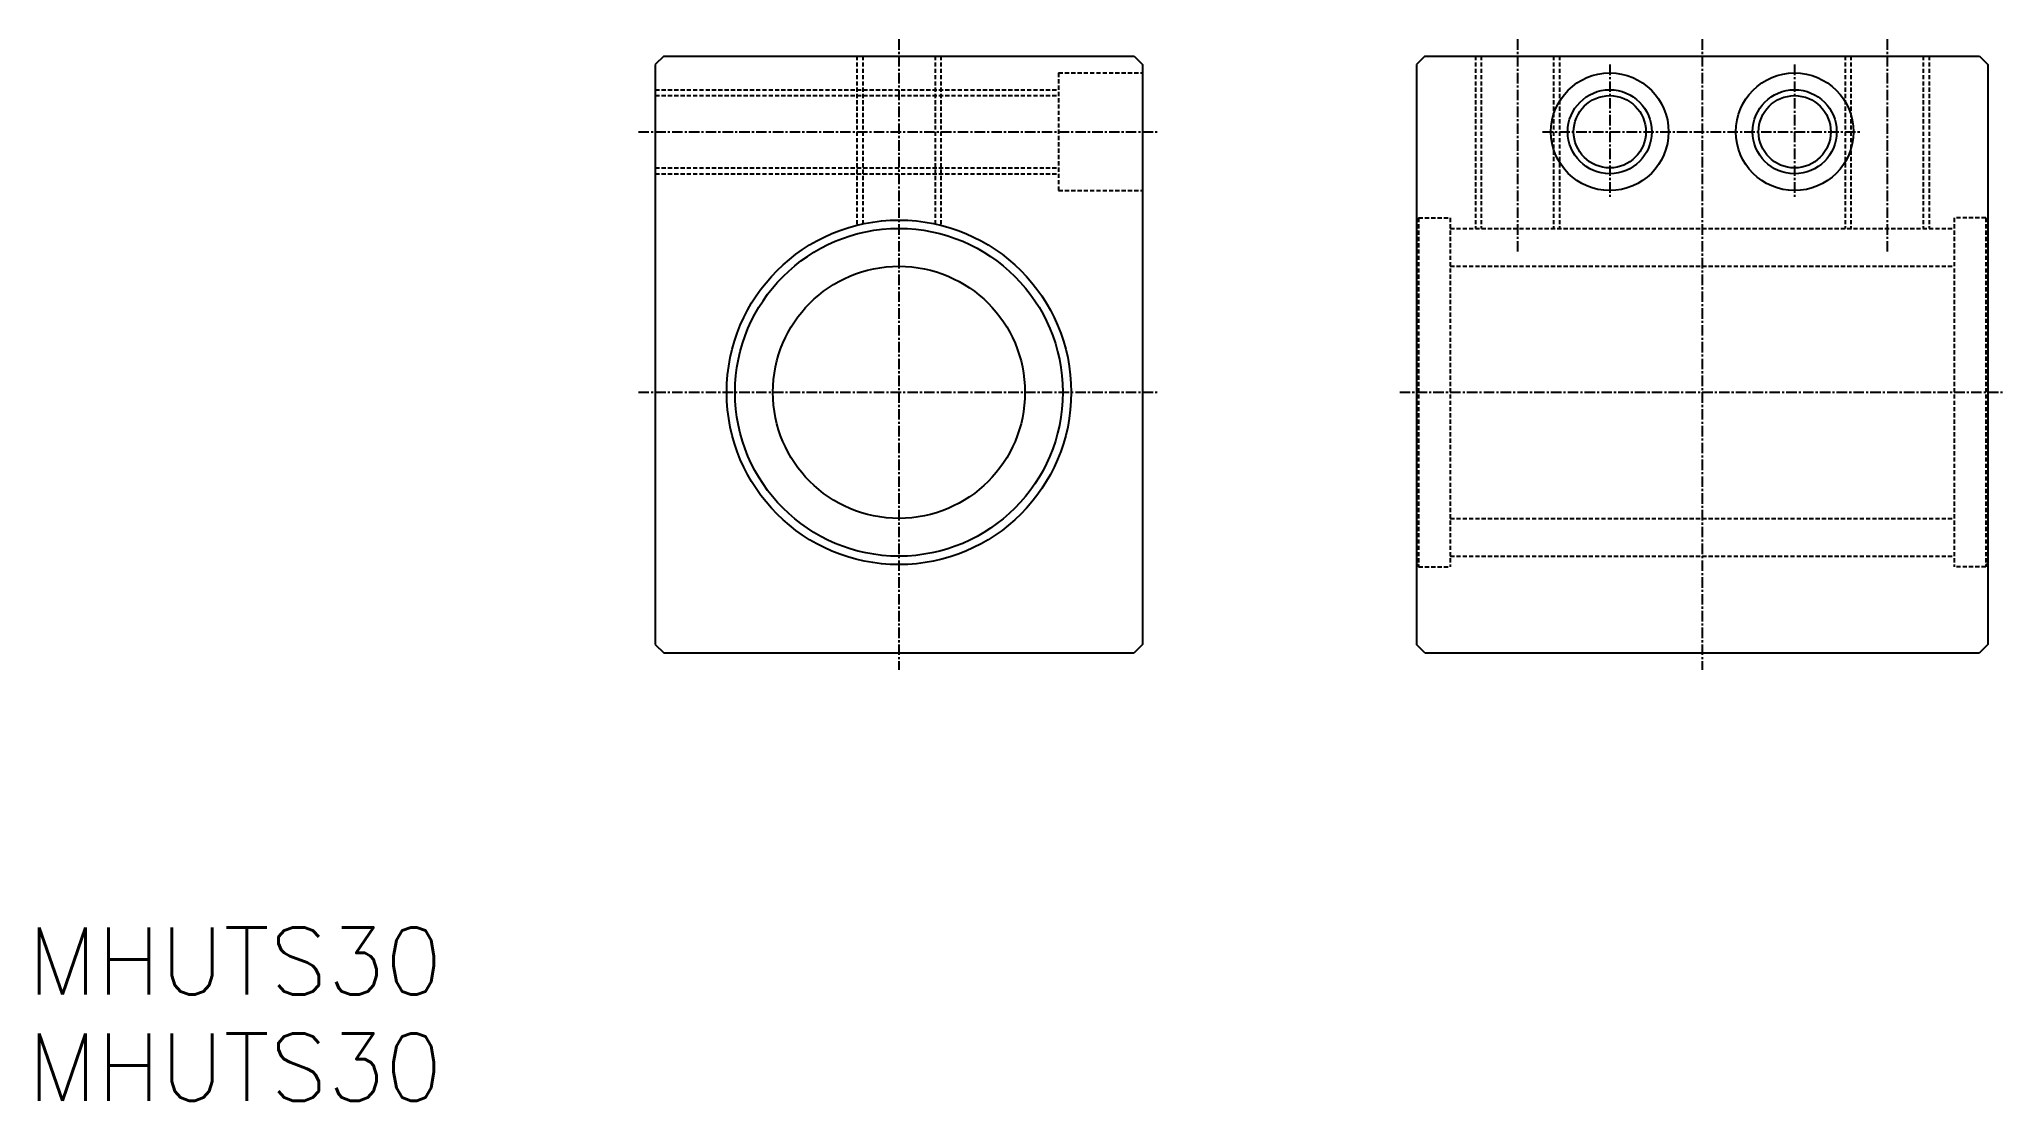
# Model space of a CAD drawing. Extents: x 1189 to 1423, y 62 to 188.
import ezdxf

# ---------------------------------------------------------------- set-up
doc = ezdxf.new("R2010")
doc.units = 0
doc.linetypes.add('CENTER', pattern=[2, 1.25, -0.25, 0.25, -0.25])
doc.linetypes.add('DASHED', pattern=[0.75, 0.5, -0.25])
doc.layers.get('0').update_dxf_attribs({"linetype": 'CONTINUOUS'})
doc.layers.add('CENTER', color=1, linetype='CENTER')
doc.styles.get("Standard").update_dxf_attribs({"font": 'txt.shx', "bigfont": 'bigfont.shx'})

msp = doc.modelspace()

# ---------------------------------------------------------------- linework, layer by layer
at = {"color": 7, "linetype": 'CONTINUOUS'}
for p, q in [((1263.33, 186.18), (1262.33, 185.18)), ((1262.33, 185.18), (1262.33, 116.18)), ((1263.33, 186.18), (1319.33, 186.18)), ((1319.33, 186.18), (1320.33, 185.18)), ((1320.33, 185.18), (1320.33, 116.18)), ((1353.93, 186.18), (1352.93, 185.18)), ((1352.93, 185.18), (1352.93, 116.18)), ((1353.93, 186.18), (1419.93, 186.18)), ((1419.93, 186.18), (1420.93, 185.18)), ((1420.93, 185.18), (1420.93, 116.18)), ((1287.03, 181.7), (1287.03, 181.7)), ((1287.03, 177.22), (1287.03, 177.22)), ((1262.33, 116.18), (1263.33, 115.18)), ((1263.33, 115.18), (1319.33, 115.18)), ((1320.33, 116.18), (1319.33, 115.18)), ((1353.93, 115.18), (1352.93, 116.18)), ((1353.93, 115.18), (1419.93, 115.18)), ((1420.93, 116.18), (1419.93, 115.18))]:
    msp.add_line(p, q, dxfattribs=at)
at = {"color": 3, "linetype": 'DASHED'}
for p, q in [((1286.33, 186.18), (1286.33, 166.06)), ((1287.03, 186.18), (1287.03, 166.22)), ((1295.63, 186.18), (1295.63, 166.22)), ((1296.33, 186.18), (1296.33, 166.06)), ((1359.93, 186.18), (1359.93, 165.68)), ((1360.63, 186.18), (1360.63, 165.68)), ((1369.23, 186.18), (1369.23, 165.68)), ((1369.93, 186.18), (1369.93, 165.68)), ((1403.93, 186.18), (1403.93, 165.68)), ((1404.63, 186.18), (1404.63, 165.68)), ((1413.23, 186.18), (1413.23, 165.68)), ((1413.93, 186.18), (1413.93, 165.68)), ((1310.33, 184.18), (1320.33, 184.18)), ((1310.33, 184.18), (1310.33, 170.18)), ((1262.33, 182.18), (1310.33, 182.18)), ((1262.33, 181.48), (1310.33, 181.48)), ((1262.33, 172.88), (1310.33, 172.88)), ((1262.33, 172.18), (1310.33, 172.18)), ((1310.33, 170.18), (1320.33, 170.18)), ((1352.93, 166.68), (1353.18, 166.68)), ((1353.18, 166.93), (1353.18, 125.43)), ((1353.18, 166.93), (1356.93, 166.93)), ((1356.93, 166.93), (1356.93, 125.43)), ((1416.93, 166.93), (1416.93, 125.43)), ((1420.68, 166.93), (1416.93, 166.93)), ((1420.68, 166.93), (1420.68, 125.43)), ((1420.93, 166.68), (1420.68, 166.68)), ((1356.93, 165.68), (1416.93, 165.68)), ((1356.93, 161.18), (1416.93, 161.18)), ((1356.93, 131.18), (1416.93, 131.18)), ((1356.93, 126.68), (1416.93, 126.68)), ((1352.93, 125.68), (1353.18, 125.68)), ((1353.18, 125.43), (1356.93, 125.43)), ((1420.68, 125.43), (1416.93, 125.43)), ((1420.93, 125.68), (1420.68, 125.68))]:
    msp.add_line(p, q, dxfattribs=at)
at = {"color": 7, "linetype": 'CONTINUOUS'}
for centre, radius in [((1375.93, 177.18), 7), ((1397.93, 177.18), 7), ((1375.93, 177.18), 4.3), ((1397.93, 177.18), 4.3), ((1291.33, 146.18), 20.5), ((1291.33, 146.18), 19.5), ((1291.33, 146.18), 15)]:
    msp.add_circle(centre, radius, dxfattribs=at)
at = {"color": 3, "linetype": 'CONTINUOUS'}
for centre in [(1375.93, 177.18), (1397.93, 177.18)]:
    msp.add_circle(centre, 5, dxfattribs=at)
at = {"layer": 'CENTER', "color": 1, "linetype": 'CENTER'}
for p, q in [((1291.33, 188.18), (1291.33, 113.18)), ((1364.93, 188.18), (1364.93, 162.83)), ((1386.93, 188.18), (1386.93, 113.18)), ((1408.93, 188.18), (1408.93, 162.83)), ((1375.93, 185.18), (1375.93, 169.18)), ((1397.93, 185.18), (1397.93, 169.18)), ((1260.33, 177.18), (1322.33, 177.18)), ((1367.93, 177.18), (1405.93, 177.18)), ((1260.33, 146.18), (1322.33, 146.18)), ((1350.93, 146.18), (1422.93, 146.18))]:
    msp.add_line(p, q, dxfattribs=at)

# ---------------------------------------------------------------- texts
at = {"color": 7, "linetype": 'CONTINUOUS'}
for p in [(1187.65, 74.52), (1187.65, 61.9)]:
    msp.add_text('MHUTS30', height=8, dxfattribs=at).set_placement(p)

doc.saveas('drawing.dxf')
